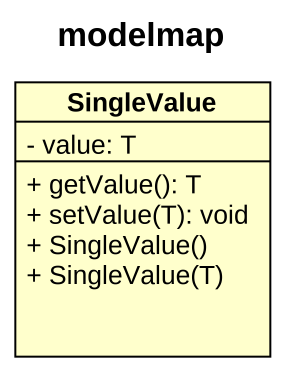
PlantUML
@startuml
title modelmap
hide circle
hide empty members
skinparam classAttributeIconSize 0
class SingleValue {
  - value: T
  + getValue(): T
  + setValue(T): void
  + SingleValue()
  + SingleValue(T)
}
@enduml
